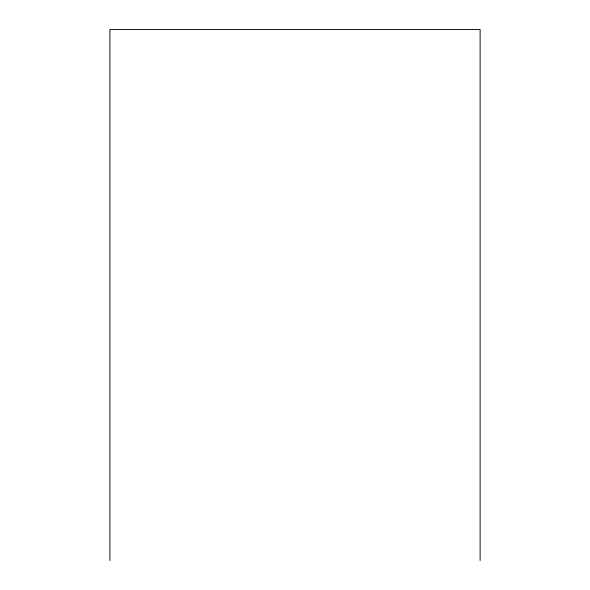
<?xml version="1.0" encoding="UTF-8"?>
<svg xmlns="http://www.w3.org/2000/svg" width="590" height="590" viewBox="0 0 590 590"><rect width="100%" height="100%" fill="white"/><g stroke="black" fill="none" stroke-linecap="round" stroke-linejoin="round"><path stroke-width="0.89" d="M480.12 560.5L480.12 29.5L109.88 29.5L109.88 560.5"/></g></svg>
